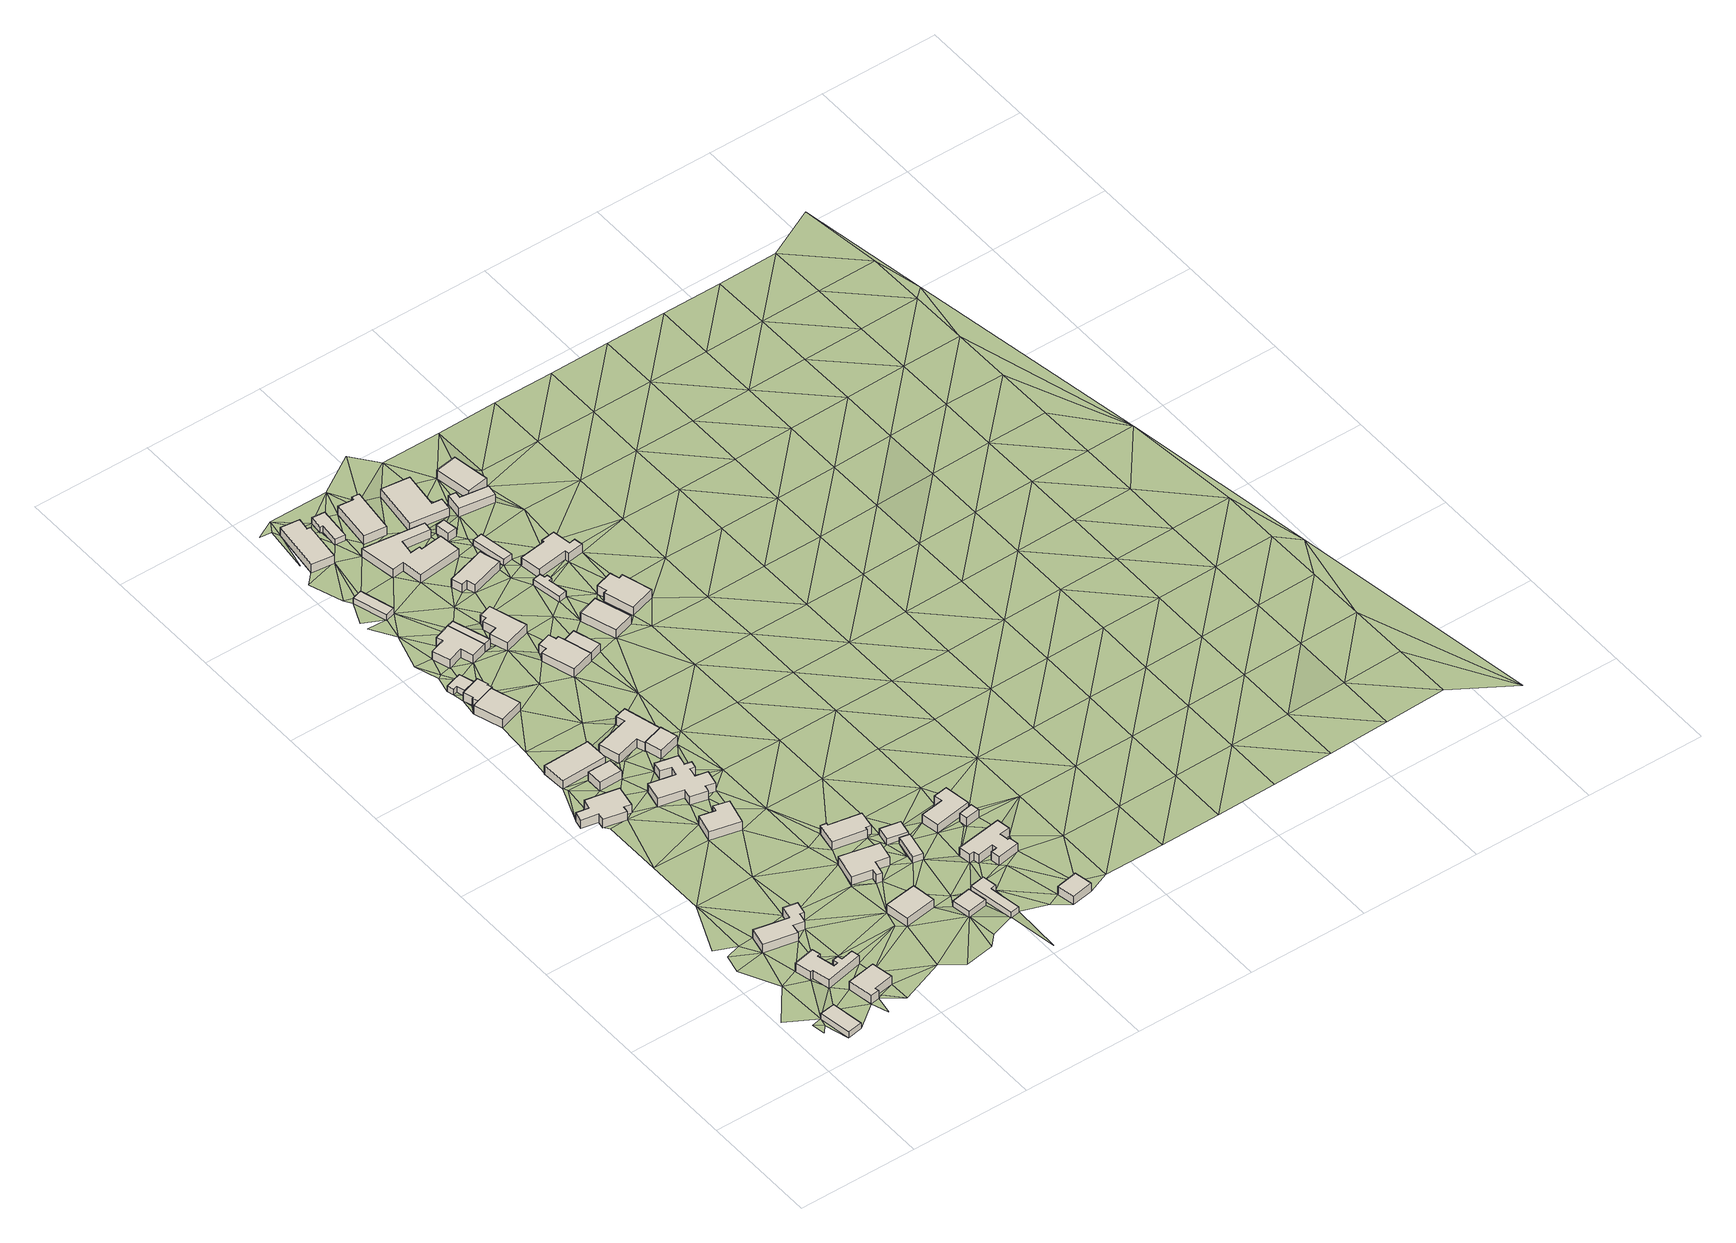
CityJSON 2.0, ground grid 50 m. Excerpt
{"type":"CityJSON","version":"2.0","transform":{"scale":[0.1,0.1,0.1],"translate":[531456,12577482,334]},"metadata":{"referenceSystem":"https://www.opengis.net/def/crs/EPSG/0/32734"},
"CityObjects":{
"building1":{"type":"Building","attributes":{"building":"cabin","building:levels":"1","building_height":2.8,"plus_code":"4FRWFFJM+R49","ground_height":198.63,"roof_height":201.43},"geometry":[{"type":"Solid","lod":"1","boundaries":[[[[0,1,2,3]],[[1,4,5,2]],[[4,6,7,5]],[[6,0,3,7]],[[3,2,5,7]],[[6,4,1,0]]]]}]},
"building2":{"type":"Building","attributes":{"address":"10 Gardenia Street Mamre 7347 Cape Town","building":"house","building:levels":"1","building_height":4.1,"plus_code":"4FRWFFJM+W58","ground_height":198.75,"roof_height":202.85},"geometry":[{"type":"Solid","lod":"1","boundaries":[[[[8,9,10,11]],[[9,12,13,10]],[[12,14,15,13]],[[14,16,17,15]],[[16,18,19,17]],[[18,20,21,19]],[[20,22,23,21]],[[22,24,25,23]],[[24,26,27,25]],[[26,28,29,27]],[[28,30,31,29]],[[30,32,33,31]],[[32,34,35,33]],[[34,8,11,35]],[[11,10,13,15,17,19,21,23,25,27,29,31,33,35]],[[34,32,30,28,26,24,22,20,18,16,14,12,9,8]]]]}]},
"building3":{"type":"Building","attributes":{"address":"12 Gardenia Street Mamre 7347 Cape Town","building":"house","building:levels":"1","building_height":4.1,"plus_code":"4FRWFFJM+R6W","ground_height":199.05,"roof_height":203.15},"geometry":[{"type":"Solid","lod":"1","boundaries":[[[[36,37,38,39]],[[37,40,41,38]],[[40,42,43,41]],[[42,44,45,43]],[[44,46,47,45]],[[46,36,39,47]],[[39,38,41,43,45,47]],[[46,44,42,40,37,36]]]]}]},
"building4":{"type":"Building","attributes":{"address":"8 Gardenia Street Mamre 7347 Cape Town","building":"house","building:levels":"1","building_height":4.1,"plus_code":"4FRWFFJM+X5X","ground_height":198.81,"roof_height":202.91},"geometry":[{"type":"Solid","lod":"1","boundaries":[[[[48,49,50,51]],[[49,52,53,50]],[[52,54,55,53]],[[54,56,57,55]],[[56,58,59,57]],[[58,60,61,59]],[[60,62,63,61]],[[62,64,65,63]],[[64,66,67,65]],[[66,48,51,67]],[[51,50,53,55,57,59,61,63,65,67]],[[66,64,62,60,58,56,54,52,49,48]]]]}]},
"building5":{"type":"Building","attributes":{"building":"house","building:levels":"1","building_height":4.1,"plus_code":"4FRWFFMM+849","ground_height":198.82,"roof_height":202.92},"geometry":[{"type":"Solid","lod":"1","boundaries":[[[[68,69,70,71]],[[69,72,73,70]],[[72,74,75,73]],[[74,76,77,75]],[[76,78,79,77]],[[78,80,81,79]],[[80,82,83,81]],[[82,84,85,83]],[[84,86,87,85]],[[86,68,71,87]],[[71,70,73,75,77,79,81,83,85,87]],[[86,84,82,80,78,76,74,72,69,68]]]]}]},
"building6":{"type":"Building","attributes":{"address":"17 Bauhinia Crescent Mamre 7347 Cape Town","building":"house","building:levels":"1","building_height":4.1,"plus_code":"4FRWFFMM+95W","ground_height":198.46,"roof_height":202.56},"geometry":[{"type":"Solid","lod":"1","boundaries":[[[[88,89,90,91]],[[89,92,93,90]],[[92,94,95,93]],[[94,88,91,95]],[[91,90,93,95]],[[94,92,89,88]]]]}]},
"building7":{"type":"Building","attributes":{"address":"17 Bauhinia Crescent Mamre 7347 Cape Town","building":"yes","building:levels":"1","building_height":4.1,"plus_code":"4FRWFFMM+955","ground_height":198.8,"roof_height":202.9},"geometry":[{"type":"Solid","lod":"1","boundaries":[[[[96,97,98,99]],[[97,100,101,98]],[[100,102,103,101]],[[102,96,99,103]],[[99,98,101,103]],[[102,100,97,96]]]]}]},
"building8":{"type":"Building","attributes":{"address":"6 Gardenia Street Mamre 7347 Cape Town","building":"yes","building:levels":"1","building_height":4.1,"plus_code":"4FRWFFMM+57V","ground_height":199.07,"roof_height":203.17},"geometry":[{"type":"Solid","lod":"1","boundaries":[[[[104,105,106,107]],[[105,108,109,106]],[[108,110,111,109]],[[110,112,113,111]],[[112,114,115,113]],[[114,104,107,115]],[[107,106,109,111,113,115]],[[114,112,110,108,105,104]]]]}]},
"building9":{"type":"Building","attributes":{"address":"26 Bauhinia Crescent Mamre 7347 Cape Town","building":"house","building:levels":"1","building_height":4.1,"plus_code":"4FRWFFMM+G5V","ground_height":198.3,"roof_height":202.4},"geometry":[{"type":"Solid","lod":"1","boundaries":[[[[116,117,118,119]],[[117,120,121,118]],[[120,122,123,121]],[[122,124,125,123]],[[124,116,119,125]],[[119,118,121,123,125]],[[124,122,120,117,116]]]]}]},
"building10":{"type":"Building","attributes":{"building":"garage","building:levels":"1","building_height":4.1,"plus_code":"4FRWFFMM+H5C","ground_height":198.3,"roof_height":202.4},"geometry":[{"type":"Solid","lod":"1","boundaries":[[[[116,124,125,119]],[[124,126,127,125]],[[126,128,129,127]],[[128,130,131,129]],[[130,132,133,131]],[[132,134,135,133]],[[134,136,137,135]],[[136,138,139,137]],[[138,116,119,139]],[[119,125,127,129,131,133,135,137,139]],[[138,136,134,132,130,128,126,124,116]]]]}]},
"building11":{"type":"Building","attributes":{"building":"cabin","building:levels":"1","building_height":2.8,"plus_code":"4FRWFFMM+J52","ground_height":198.03,"roof_height":200.83},"geometry":[{"type":"Solid","lod":"1","boundaries":[[[[140,141,142,143]],[[141,144,145,142]],[[144,146,147,145]],[[146,148,149,147]],[[148,150,151,149]],[[150,140,143,151]],[[143,142,145,147,149,151]],[[150,148,146,144,141,140]]]]}]},
"building12":{"type":"Building","attributes":{"address":"Gardenia Street Mamre 7347 Cape Town","building":"house","building:levels":"1","building_height":4.1,"plus_code":"4FRWFFJM+W9G","ground_height":199.37,"roof_height":203.47},"geometry":[{"type":"Solid","lod":"1","boundaries":[[[[152,153,154,155]],[[153,156,157,154]],[[156,158,159,157]],[[158,152,155,159]],[[155,154,157,159]],[[158,156,153,152]]]]}]},
"building13":{"type":"Building","attributes":{"address":"4 Gardenia Street Mamre 7347 Cape Town","building":"house","building:levels":"1","building_height":4.1,"plus_code":"4FRWFFMM+77M","ground_height":198.76,"roof_height":202.86},"geometry":[{"type":"Solid","lod":"1","boundaries":[[[[160,161,162,163]],[[161,164,165,162]],[[164,166,167,165]],[[166,168,169,167]],[[168,170,171,169]],[[170,172,173,171]],[[172,174,175,173]],[[174,176,177,175]],[[176,178,179,177]],[[178,180,181,179]],[[180,182,183,181]],[[182,184,185,183]],[[184,186,187,185]],[[186,188,189,187]],[[188,190,191,189]],[[190,192,193,191]],[[192,194,195,193]],[[194,160,163,195]],[[163,162,165,167,169,171,173,175,177,179,181,183,185,187,189,191,193,195]],[[194,192,190,188,186,184,182,180,178,176,174,172,170,168,166,164,161,160]]]]}]},
"building14":{"type":"Building","attributes":{"address":"1 Gardenia Street Mamre 7347 Cape Town","building":"house","building:levels":"1","building_height":4.1,"plus_code":"4FRWFFMM+29H","ground_height":199.3,"roof_height":203.4},"geometry":[{"type":"Solid","lod":"1","boundaries":[[[[196,197,198,199]],[[197,200,201,198]],[[200,202,203,201]],[[202,204,205,203]],[[204,206,207,205]],[[206,208,209,207]],[[208,210,211,209]],[[210,196,199,211]],[[199,198,201,203,205,207,209,211]],[[210,208,206,204,202,200,197,196]]]]}]},
"building15":{"type":"Building","attributes":{"address":"15 Bauhinia Crescent Mamre 7347 Cape Town","building":"house","building:levels":"1","building_height":4.1,"plus_code":"4FRWFFMM+97W","ground_height":198.27,"roof_height":202.37},"geometry":[{"type":"Solid","lod":"1","boundaries":[[[[212,213,214,215]],[[213,216,217,214]],[[216,218,219,217]],[[218,220,221,219]],[[220,222,223,221]],[[222,224,225,223]],[[224,226,227,225]],[[226,212,215,227]],[[215,214,217,219,221,223,225,227]],[[226,224,222,220,218,216,213,212]]]]}]},
"building16":{"type":"Building","attributes":{"address":"6 Cassia End Crescent Mamre 7347 Cape Town","building":"house","building:levels":"1","building_height":4.1,"plus_code":"4FRWFFMM+M59","ground_height":197.68,"roof_height":201.78},"geometry":[{"type":"Solid","lod":"1","boundaries":[[[[228,229,230,231]],[[229,232,233,230]],[[232,234,235,233]],[[234,236,237,235]],[[236,238,239,237]],[[238,240,241,239]],[[240,242,243,241]],[[242,228,231,243]],[[231,230,233,235,237,239,241,243]],[[242,240,238,236,234,232,229,228]]]]}]},
"building17":{"type":"Building","attributes":{"address":"2 Cassia End Crescent Mamre 7347 Cape Town","building":"cabin","building:levels":"1","building_height":2.8,"plus_code":"4FRWFFMM+Q5R","ground_height":197.49,"roof_height":200.29},"geometry":[{"type":"Solid","lod":"1","boundaries":[[[[244,245,246,247]],[[245,248,249,246]],[[248,250,251,249]],[[250,244,247,251]],[[247,246,249,251]],[[250,248,245,244]]]]}]},
"building18":{"type":"Building","attributes":{"address":"Gardenia Street Mamre 7347 Cape Town","building":"cabin","building:levels":"1","building_height":2.8,"plus_code":"4FRWFFJM+VFJ","ground_height":199.57,"roof_height":202.37},"geometry":[{"type":"Solid","lod":"1","boundaries":[[[[252,253,254,255]],[[253,256,257,254]],[[256,258,259,257]],[[258,252,255,259]],[[255,254,257,259]],[[258,256,253,252]]]]}]},
"building19":{"type":"Building","attributes":{"building":"garage","building:levels":"1","building_height":4.1,"plus_code":"4FRWFFMM+982","ground_height":198.76,"roof_height":202.86},"geometry":[{"type":"Solid","lod":"1","boundaries":[[[[260,261,262,263]],[[261,264,265,262]],[[264,266,267,265]],[[266,260,263,267]],[[263,262,265,267]],[[266,264,261,260]]]]}]},
"building20":{"type":"Building","attributes":{"address":"1 Hibiscus Crescent Mamre 7347 Cape Town","building":"house","building:levels":"1","building_height":4.1,"plus_code":"4FRWFFMM+3CJ","ground_height":199.33,"roof_height":203.43},"geometry":[{"type":"Solid","lod":"1","boundaries":[[[[268,269,270,271]],[[269,272,273,270]],[[272,274,275,273]],[[274,276,277,275]],[[276,278,279,277]],[[278,280,281,279]],[[280,282,283,281]],[[282,268,271,283]],[[271,270,273,275,277,279,281,283]],[[282,280,278,276,274,272,269,268]]]]}]},
"building21":{"type":"Building","attributes":{"building":"garage","building:levels":"1","building_height":4.1,"plus_code":"4FRWFFMM+M68","ground_height":197.69,"roof_height":201.79},"geometry":[{"type":"Solid","lod":"1","boundaries":[[[[228,242,243,231]],[[242,284,285,243]],[[284,286,287,285]],[[286,228,231,287]],[[231,243,285,287]],[[286,284,242,228]]]]}]},
"building22":{"type":"Building","attributes":{"address":"Hibiscus Crescent Mamre 7347 Cape Town","building":"cabin","building:levels":"1","building_height":2.8,"plus_code":"4FRWFFJM+VF5","ground_height":199.57,"roof_height":202.37},"geometry":[{"type":"Solid","lod":"1","boundaries":[[[[288,289,290,291]],[[289,292,293,290]],[[292,294,295,293]],[[294,296,297,295]],[[296,298,299,297]],[[298,288,291,299]],[[291,290,293,295,297,299]],[[298,296,294,292,289,288]]]]}]},
"building23":{"type":"Building","attributes":{"building":"cabin","building:levels":"1","building_height":2.8,"plus_code":"4FRWFFMM+2F3","ground_height":199.5,"roof_height":202.3},"geometry":[{"type":"Solid","lod":"1","boundaries":[[[[300,301,302,303]],[[301,304,305,302]],[[304,306,307,305]],[[306,300,303,307]],[[303,302,305,307]],[[306,304,301,300]]]]}]},
"building24":{"type":"Building","attributes":{"address":"6 Bauhinia Crescent Mamre 7347 Cape Town","building":"house","building:levels":"1","building_height":4.1,"plus_code":"4FRWFFMM+W5F","ground_height":196.61,"roof_height":200.71},"geometry":[{"type":"Solid","lod":"1","boundaries":[[[[308,309,310,311]],[[309,312,313,310]],[[312,314,315,313]],[[314,316,317,315]],[[316,318,319,317]],[[318,308,311,319]],[[311,310,313,315,317,319]],[[318,316,314,312,309,308]]]]}]},
"building25":{"type":"Building","attributes":{"building":"cabin","building:levels":"1","building_height":2.8,"plus_code":"4FRWFFMM+2FV","ground_height":199.42,"roof_height":202.22},"geometry":[{"type":"Solid","lod":"1","boundaries":[[[[320,321,322,323]],[[321,324,325,322]],[[324,326,327,325]],[[326,320,323,327]],[[323,322,325,327]],[[326,324,321,320]]]]}]},
"building26":{"type":"Building","attributes":{"address":"5 Cassia End Crescent Mamre 7347 Cape Town","building":"house","building:levels":"1","building_height":4.1,"plus_code":"4FRWFFMM+M78","ground_height":197.69,"roof_height":201.79},"geometry":[{"type":"Solid","lod":"1","boundaries":[[[[328,329,330,331]],[[329,332,333,330]],[[332,334,335,333]],[[334,336,337,335]],[[336,338,339,337]],[[338,340,341,339]],[[340,342,343,341]],[[342,328,331,343]],[[331,330,333,335,337,339,341,343]],[[342,340,338,336,334,332,329,328]]]]}]},
"building27":{"type":"Building","attributes":{"address":"22 Bauhinia Crescent Mamre 7347 Cape Town","building":"house","building:levels":"1","building_height":4.1,"plus_code":"4FRWFFMM+H87","ground_height":197.95,"roof_height":202.05},"geometry":[{"type":"Solid","lod":"1","boundaries":[[[[344,345,346,347]],[[345,348,349,346]],[[348,350,351,349]],[[350,352,353,351]],[[352,354,355,353]],[[354,356,357,355]],[[356,358,359,357]],[[358,360,361,359]],[[360,344,347,361]],[[347,346,349,351,353,355,357,359,361]],[[360,358,356,354,352,350,348,345,344]]]]}]},
"building28":{"type":"Building","attributes":{"building":"cabin","building:levels":"1","building_height":2.8,"plus_code":"4FRWFFMM+W6M","ground_height":196.61,"roof_height":199.41},"geometry":[{"type":"Solid","lod":"1","boundaries":[[[[362,363,364,365]],[[363,366,367,364]],[[366,368,369,367]],[[368,370,371,369]],[[370,372,373,371]],[[372,362,365,373]],[[365,364,367,369,371,373]],[[372,370,368,366,363,362]]]]}]},
"building29":{"type":"Building","attributes":{"building":"garage","building:levels":"1","building_height":4.1,"plus_code":"4FRWFFMM+H96","ground_height":198.07,"roof_height":202.17},"geometry":[{"type":"Solid","lod":"1","boundaries":[[[[374,375,376,377]],[[375,378,379,376]],[[378,380,381,379]],[[380,374,377,381]],[[377,376,379,381]],[[380,378,375,374]]]]}]},
"building30":{"type":"Building","attributes":{"address":"3 Hibiscus Crescent Mamre 7347 Cape Town","building":"house","building:levels":"1","building_height":4.1,"plus_code":"4FRWFFJM+WGX","ground_height":199.76,"roof_height":203.86},"geometry":[{"type":"Solid","lod":"1","boundaries":[[[[382,383,384,385]],[[383,386,387,384]],[[386,388,389,387]],[[388,390,391,389]],[[390,392,393,391]],[[392,394,395,393]],[[394,396,397,395]],[[396,398,399,397]],[[398,400,401,399]],[[400,402,403,401]],[[402,404,405,403]],[[404,406,407,405]],[[406,408,409,407]],[[408,382,385,409]],[[385,384,387,389,391,393,395,397,399,401,403,405,407,409]],[[408,406,404,402,400,398,396,394,392,390,388,386,383,382]]]]}]},
"building31":{"type":"Building","attributes":{"address":"Hibiscus Crescent Mamre 7347 Cape Town","building":"house","building:levels":"1","building_height":4.1,"plus_code":"4FRWFFJM+RH9","ground_height":200.15,"roof_height":204.25},"geometry":[{"type":"Solid","lod":"1","boundaries":[[[[410,411,412,413]],[[411,414,415,412]],[[414,416,417,415]],[[416,410,413,417]],[[413,412,415,417]],[[416,414,411,410]]]]}]},
"building32":{"type":"Building","attributes":{"address":"3 Cassia End Crescent Mamre 7347 Cape Town","building":"house","building:levels":"1","building_height":4.1,"plus_code":"4FRWFFMM+R6X","ground_height":197.19,"roof_height":201.29},"geometry":[{"type":"Solid","lod":"1","boundaries":[[[[418,419,420,421]],[[419,422,423,420]],[[422,424,425,423]],[[424,426,427,425]],[[426,428,429,427]],[[428,430,431,429]],[[430,432,433,431]],[[432,434,435,433]],[[434,436,437,435]],[[436,438,439,437]],[[438,440,441,439]],[[440,418,421,441]],[[421,420,423,425,427,429,431,433,435,437,439,441]],[[440,438,436,434,432,430,428,426,424,422,419,418]]]]}]},
"building33":{"type":"Building","attributes":{"address":"2 Hibiscus Crescent Mamre 7347 Cape Town","building":"house","building:levels":"1","building_height":4.1,"plus_code":"4FRWFFMM+2HJ","ground_height":199.61,"roof_height":203.71},"geometry":[{"type":"Solid","lod":"1","boundaries":[[[[442,443,444,445]],[[443,446,447,444]],[[446,448,449,447]],[[448,450,451,449]],[[450,452,453,451]],[[452,442,445,453]],[[445,444,447,449,451,453]],[[452,450,448,446,443,442]]]]}]},
"building34":{"type":"Building","attributes":{"address":"8 Bauhinia Crescent Mamre 7347 Cape Town","building":"house","building:levels":"1","building_height":4.1,"plus_code":"4FRWFFMM+W7F","ground_height":196.68,"roof_height":200.78},"geometry":[{"type":"Solid","lod":"1","boundaries":[[[[454,455,456,457]],[[455,458,459,456]],[[458,460,461,459]],[[460,462,463,461]],[[462,464,465,463]],[[464,454,457,465]],[[457,456,459,461,463,465]],[[464,462,460,458,455,454]]]]}]},
"building35":{"type":"Building","attributes":{"address":"4 Cassia End Crescent Mamre 7347 Cape Town","building":"house","building:levels":"1","building_height":4.1,"plus_code":"4FRWFFMM+Q83","ground_height":197.69,"roof_height":201.79},"geometry":[{"type":"Solid","lod":"1","boundaries":[[[[466,467,468,469]],[[467,470,471,468]],[[470,472,473,471]],[[472,474,475,473]],[[474,476,477,475]],[[476,466,469,477]],[[469,468,471,473,475,477]],[[476,474,472,470,467,466]]]]}]},
"building36":{"type":"Building","attributes":{"address":"Hibiscus Crescent Mamre 7347 Cape Town","building":"garage","building:levels":"1","building_height":4.1,"plus_code":"4FRWFFMM+2H4","ground_height":199.76,"roof_height":203.86},"geometry":[{"type":"Solid","lod":"1","boundaries":[[[[478,479,480,481]],[[479,482,483,480]],[[482,484,485,483]],[[484,478,481,485]],[[481,480,483,485]],[[484,482,479,478]]]]}]},
"building37":{"type":"Building","attributes":{"address":"20 Bauhinia Crescent Mamre 7347 Cape Town","building":"house","building:levels":"1","building_height":4.1,"plus_code":"4FRWFFMM+HCM","ground_height":197.73,"roof_height":201.83},"geometry":[{"type":"Solid","lod":"1","boundaries":[[[[486,487,488,489]],[[487,490,491,488]],[[490,492,493,491]],[[492,486,489,493]],[[489,488,491,493]],[[492,490,487,486]]]]}]},
"building38":{"type":"Building","attributes":{"address":"Mamre 7347 Cape Town","building":"cabin","building:levels":"1","building_height":2.8,"plus_code":"4FRWFFMM+M99","ground_height":197.72,"roof_height":200.52},"geometry":[{"type":"Solid","lod":"1","boundaries":[[[[494,495,496,497]],[[495,498,499,496]],[[498,500,501,499]],[[500,502,503,501]],[[502,504,505,503]],[[504,506,507,505]],[[506,508,509,507]],[[508,494,497,509]],[[497,496,499,501,503,505,507,509]],[[508,506,504,502,500,498,495,494]]]]}]},
"building39":{"type":"Building","attributes":{"address":"Mamre 7347 Cape Town","building":"yes","building:levels":"1","building_height":4.1,"plus_code":"4FRWFFMM+R8Q","ground_height":197.69,"roof_height":201.79},"geometry":[{"type":"Solid","lod":"1","boundaries":[[[[510,511,512,513]],[[511,514,515,512]],[[514,516,517,515]],[[516,510,513,517]],[[513,512,515,517]],[[516,514,511,510]]]]}]},
"building40":{"type":"Building","attributes":{"address":"Mamre 7347 Cape Town","building":"cabin","building:levels":"1","building_height":2.8,"plus_code":"4FRWFFMM+Q9G","ground_height":197.69,"roof_height":200.49},"geometry":[{"type":"Solid","lod":"1","boundaries":[[[[518,519,520,521]],[[519,522,523,520]],[[522,524,525,523]],[[524,518,521,525]],[[521,520,523,525]],[[524,522,519,518]]]]}]},
"building41":{"type":"Building","attributes":{"address":"10 Bauhinia Crescent Mamre 7347 Cape Town","building":"house","building:levels":"1","building_height":4.1,"plus_code":"4FRWFFMM+W89","ground_height":197.19,"roof_height":201.29},"geometry":[{"type":"Solid","lod":"1","boundaries":[[[[526,527,528,529]],[[527,530,531,528]],[[530,532,533,531]],[[532,534,535,533]],[[534,536,537,535]],[[536,526,529,537]],[[529,528,531,533,535,537]],[[536,534,532,530,527,526]]]]}]},
"building42":{"type":"Building","attributes":{"address":"18 Bauhinia Crescent Mamre 7347 Cape Town","building":"house","building:levels":"1","building_height":4.1,"plus_code":"4FRWFFMM+JF4","ground_height":197.73,"roof_height":201.83},"geometry":[{"type":"Solid","lod":"1","boundaries":[[[[538,539,540,541]],[[539,542,543,540]],[[542,544,545,543]],[[544,546,547,545]],[[546,548,549,547]],[[548,550,551,549]],[[550,552,553,551]],[[552,538,541,553]],[[541,540,543,545,547,549,551,553]],[[552,550,548,546,544,542,539,538]]]]}]},
"building43":{"type":"Building","attributes":{"address":"16 Bauhinia Crescent Mamre 7347 Cape Town","building":"house","building:levels":"1","building_height":4.1,"plus_code":"4FRWFFMM+PCG","ground_height":197.61,"roof_height":201.71},"geometry":[{"type":"Solid","lod":"1","boundaries":[[[[554,555,556,557]],[[555,558,559,556]],[[558,560,561,559]],[[560,562,563,561]],[[562,564,565,563]],[[564,566,567,565]],[[566,568,569,567]],[[568,570,571,569]],[[570,572,573,571]],[[572,554,557,573]],[[557,556,559,561,563,565,567,569,571,573]],[[572,570,568,566,564,562,560,558,555,554]]]]}]},
"building44":{"type":"Building","attributes":{"building":"garage","building:levels":"1","building_height":4.1,"plus_code":"4FRWFFMM+VC7","ground_height":197.28,"roof_height":201.38},"geometry":[{"type":"Solid","lod":"1","boundaries":[[[[574,575,576,577]],[[575,578,579,576]],[[578,580,581,579]],[[580,582,583,581]],[[582,584,585,583]],[[584,574,577,585]],[[577,576,579,581,583,585]],[[584,582,580,578,575,574]]]]}]},
"building45":{"type":"Building","attributes":{"address":"12 Bauhinia Crescent Mamre 7347 Cape Town","building":"house","building:levels":"1","building_height":4.1,"plus_code":"4FRWFFMM+WC5","ground_height":197.28,"roof_height":201.38},"geometry":[{"type":"Solid","lod":"1","boundaries":[[[[586,587,588,589]],[[587,590,591,588]],[[590,592,593,591]],[[592,586,589,593]],[[589,588,591,593]],[[592,590,587,586]]]]}]},
"terrain1":{"type":"TINRelief","geometry":[{"type":"CompositeSurface","lod":"1","boundaries":[[[594,595,596]],[[596,595,0]],[[0,597,598]],[[0,595,1]],[[30,597,0]],[[0,6,599]],[[600,597,54]],[[54,601,600]],[[4,40,6]],[[0,599,30]],[[30,28,597]],[[601,54,602]],[[597,28,54]],[[603,604,602]],[[37,599,6]],[[40,37,6]],[[30,599,32]],[[602,54,52]],[[603,602,52]],[[40,605,42]],[[606,54,28]],[[42,607,44]],[[599,37,608]],[[28,609,606]],[[610,611,612]],[[613,610,612]],[[614,611,610]],[[615,607,42]],[[44,607,46]],[[610,616,614]],[[603,52,617]],[[614,618,609]],[[615,46,607]],[[36,608,37]],[[616,618,614]],[[619,620,616]],[[621,606,609]],[[622,617,52]],[[618,621,609]],[[616,620,618]],[[606,621,623]],[[624,603,112]],[[625,603,617]],[[46,615,626]],[[627,69,628]],[[629,630,624]],[[36,46,626]],[[631,621,632]],[[629,633,630]],[[69,634,628]],[[634,635,628]],[[620,636,618]],[[625,112,603]],[[608,36,636]],[[636,620,608]],[[617,637,625]],[[153,621,618]],[[110,629,624]],[[634,69,100]],[[153,632,621]],[[629,638,639]],[[626,156,36]],[[112,110,624]],[[635,634,97]],[[640,100,69]],[[632,641,637]],[[36,156,636]],[[100,97,634]],[[618,636,153]],[[629,642,638]],[[110,642,629]],[[637,197,625]],[[643,635,97]],[[638,644,640]],[[153,641,632]],[[645,646,88]],[[100,640,102]],[[114,112,625]],[[642,644,638]],[[640,644,102]],[[153,636,156]],[[117,116,138]],[[134,117,138]],[[637,641,197]],[[120,645,122]],[[647,642,110]],[[96,643,97]],[[134,138,136]],[[626,648,649]],[[114,625,650]],[[134,651,141]],[[156,626,649]],[[144,141,651]],[[108,105,110]],[[642,647,652]],[[110,105,647]],[[650,625,197]],[[653,96,102]],[[132,651,134]],[[644,654,102]],[[643,96,653]],[[140,150,655]],[[645,88,656]],[[204,641,153]],[[655,657,658]],[[656,122,645]],[[88,643,659]],[[660,653,102]],[[659,643,653]],[[197,641,200]],[[641,204,200]],[[150,657,655]],[[661,649,648]],[[647,105,662]],[[132,148,651]],[[644,663,664]],[[660,102,654]],[[654,644,664]],[[657,665,658]],[[153,206,204]],[[122,126,124]],[[150,148,132]],[[657,150,666]],[[662,105,667]],[[126,130,128]],[[200,204,202]],[[153,668,206]],[[649,669,156]],[[665,657,666]],[[670,658,665]],[[671,664,663]],[[653,660,672]],[[673,667,114]],[[673,114,650]],[[659,674,88]],[[675,150,132]],[[276,650,197]],[[132,130,675]],[[676,662,667]],[[654,677,660]],[[661,678,649]],[[679,662,676]],[[675,666,150]],[[126,122,680]],[[130,126,680]],[[681,670,682]],[[670,665,229]],[[672,660,677]],[[667,673,676]],[[88,674,656]],[[252,669,649]],[[274,650,276]],[[654,683,677]],[[668,669,684]],[[229,665,685]],[[160,683,654]],[[656,680,122]],[[686,687,688]],[[689,682,244]],[[690,666,675]],[[673,650,274]],[[691,208,206]],[[669,252,684]],[[686,692,687]],[[693,674,659]],[[276,197,694]],[[206,668,301]],[[678,695,649]],[[696,682,670]],[[697,160,698]],[[244,699,700]],[[670,229,228]],[[675,130,701]],[[274,272,673]],[[673,702,676]],[[702,692,676]],[[206,301,691]],[[670,228,696]],[[244,250,699]],[[702,687,692]],[[197,703,694]],[[684,252,258]],[[697,687,702]],[[130,680,701]],[[160,266,683]],[[256,649,695]],[[668,684,304]],[[266,160,697]],[[700,704,705]],[[216,656,674]],[[699,704,700]],[[304,301,668]],[[705,704,706]],[[702,266,697]],[[298,684,258]],[[707,680,656]],[[703,691,708]],[[709,695,710]],[[675,701,711]],[[704,699,250]],[[695,298,256]],[[301,708,691]],[[269,712,272]],[[696,228,286]],[[256,298,258]],[[656,216,707]],[[694,703,713]],[[708,713,703]],[[272,714,673]],[[696,715,250]],[[716,717,711]],[[694,718,719]],[[266,702,720]],[[684,298,721]],[[722,308,723]],[[301,300,708]],[[701,716,711]],[[260,266,720]],[[321,694,713]],[[724,286,717]],[[725,701,680]],[[696,286,726]],[[708,300,713]],[[321,718,694]],[[684,721,304]],[[717,716,724]],[[727,272,712]],[[728,292,709]],[[707,725,680]],[[724,716,701]],[[286,724,729]],[[723,730,731]],[[419,704,250]],[[702,673,732]],[[733,216,260]],[[713,300,734]],[[727,718,321]],[[709,735,728]],[[721,298,736]],[[730,723,308]],[[712,718,727]],[[286,729,334]],[[727,714,272]],[[729,724,737]],[[419,250,715]],[[720,733,260]],[[738,701,725]],[[715,696,739]],[[739,696,726]],[[707,216,733]],[[286,334,726]],[[300,306,734]],[[727,321,320]],[[730,308,318]],[[725,740,738]],[[334,729,741]],[[383,304,721]],[[720,702,732]],[[704,742,743]],[[701,738,744]],[[306,304,745]],[[728,746,736]],[[419,742,704]],[[673,714,732]],[[721,736,747]],[[728,735,414]],[[383,745,304]],[[748,743,318]],[[334,332,726]],[[747,736,749]],[[734,306,750]],[[375,707,733]],[[366,730,318]],[[747,751,721]],[[743,742,752]],[[320,734,750]],[[728,414,746]],[[743,366,318]],[[350,744,738]],[[753,715,739]],[[746,749,736]],[[742,419,754]],[[752,742,755]],[[743,752,366]],[[416,414,735]],[[726,472,739]],[[745,750,306]],[[749,756,747]],[[726,332,466]],[[754,419,757]],[[474,472,726]],[[758,759,350]],[[756,760,747]],[[474,726,466]],[[733,378,375]],[[761,727,320]],[[383,762,745]],[[759,380,350]],[[759,374,380]],[[714,727,761]],[[763,733,720]],[[764,760,756]],[[765,730,366]],[[766,332,744]],[[443,320,750]],[[744,350,766]],[[732,767,720]],[[768,757,419]],[[746,414,769]],[[749,746,770]],[[466,476,474]],[[462,754,757]],[[762,383,482]],[[771,754,462]],[[350,380,766]],[[772,739,472]],[[733,773,378]],[[479,745,762]],[[769,770,746]],[[382,482,383]],[[765,366,771]],[[774,775,776]],[[466,332,777]],[[320,443,761]],[[720,767,763]],[[419,527,768]],[[750,778,443]],[[779,745,479]],[[378,773,380]],[[479,762,482]],[[780,781,782]],[[506,332,766]],[[771,462,765]],[[380,783,766]],[[773,733,763]],[[419,784,527]],[[782,770,785]],[[785,780,782]],[[775,774,786]],[[769,787,788]],[[789,790,774]],[[714,791,732]],[[380,773,783]],[[506,777,332]],[[472,470,772]],[[792,714,761]],[[484,482,382]],[[458,462,460]],[[765,462,458]],[[478,779,479]],[[466,777,467]],[[770,769,793]],[[783,794,766]],[[790,786,774]],[[761,443,442]],[[770,793,785]],[[794,506,766]],[[732,791,767]],[[455,765,458]],[[714,792,791]],[[793,769,788]],[[527,795,768]],[[790,772,510]],[[768,795,455]],[[794,783,796]],[[790,516,786]],[[510,516,790]],[[470,522,772]],[[467,777,524]],[[784,786,516]],[[510,772,522]],[[524,470,467]],[[783,487,796]],[[382,785,797]],[[506,798,777]],[[382,797,484]],[[773,763,799]],[[484,797,478]],[[779,478,797]],[[524,522,470]],[[800,524,777]],[[516,514,784]],[[799,486,773]],[[506,504,798]],[[784,801,527]],[[777,798,800]],[[498,495,796]],[[802,510,522]],[[455,803,765]],[[511,510,802]],[[767,804,763]],[[504,502,500]],[[785,793,797]],[[798,504,500]],[[442,805,761]],[[779,805,442]],[[518,524,800]],[[546,796,487]],[[498,796,546]],[[801,784,514]],[[552,487,486]],[[519,802,522]],[[792,761,805]],[[799,552,486]],[[550,487,552]],[[767,791,804]],[[514,511,806]],[[546,487,550]],[[511,802,806]],[[807,455,795]],[[802,519,806]],[[566,500,498]],[[564,798,500]],[[546,550,548]],[[805,779,797]],[[800,555,518]],[[514,806,801]],[[519,518,555]],[[498,546,566]],[[788,808,793]],[[809,799,763]],[[803,455,807]],[[538,552,799]],[[810,811,812]],[[813,810,812]],[[564,500,566]],[[800,558,555]],[[792,814,791]],[[801,806,582]],[[813,807,795]],[[582,811,801]],[[812,811,582]],[[763,804,809]],[[566,546,544]],[[815,806,519]],[[788,816,808]],[[805,814,792]],[[813,812,587]],[[812,582,587]],[[555,817,519]],[[793,818,797]],[[539,544,542]],[[568,566,544]],[[590,580,578]],[[799,819,538]],[[587,582,580]],[[587,807,813]],[[568,544,539]],[[791,820,804]],[[817,815,519]],[[799,809,819]],[[580,590,587]],[[821,554,572]],[[821,572,570]],[[575,590,578]],[[818,805,797]],[[555,554,817]],[[554,821,570]],[[818,793,808]],[[791,814,820]],[[539,538,822]],[[592,590,575]],[[822,568,539]],[[804,823,809]],[[817,575,815]],[[587,824,807]],[[817,592,575]],[[822,538,819]],[[804,820,823]],[[554,570,825]],[[568,825,570]],[[814,805,826]],[[827,805,818]],[[828,586,592]],[[586,824,587]],[[808,816,829]],[[819,809,830]],[[554,831,817]],[[822,825,568]],[[814,826,820]],[[828,824,586]],[[817,831,592]],[[805,827,826]],[[830,809,823]],[[816,832,829]],[[554,825,831]],[[818,808,833]],[[834,828,592]],[[835,823,820]],[[822,819,836]],[[819,830,837]],[[833,808,829]],[[835,820,826]],[[831,834,592]],[[838,827,818]],[[828,839,824]],[[819,837,836]],[[822,840,825]],[[830,823,841]],[[818,833,838]],[[823,835,842]],[[828,834,839]],[[827,843,826]],[[822,836,840]],[[832,844,829]],[[845,831,825]],[[823,842,841]],[[837,830,846]],[[827,838,843]],[[835,826,847]],[[832,848,844]],[[825,840,845]],[[829,849,833]],[[834,831,850]],[[830,841,846]],[[842,835,847]],[[836,837,851]],[[847,826,843]],[[844,849,829]],[[831,845,850]],[[838,833,852]],[[836,851,840]],[[839,834,853]],[[837,846,851]],[[841,842,854]],[[833,849,852]],[[847,855,842]],[[834,850,853]],[[848,856,844]],[[843,838,857]],[[858,845,840]],[[842,855,854]],[[858,840,851]],[[859,846,841]],[[838,852,857]],[[860,847,843]],[[849,844,861]],[[845,862,850]],[[856,863,844]],[[841,854,859]],[[845,858,864]],[[846,865,851]],[[860,843,857]],[[866,855,847]],[[861,844,863]],[[845,864,862]],[[867,852,849]],[[853,850,868]],[[846,859,865]],[[858,851,869]],[[847,860,866]],[[870,854,855]],[[849,861,867]],[[850,862,868]],[[871,863,856]],[[857,852,872]],[[864,858,869]],[[865,869,851]],[[855,866,870]],[[860,857,872]],[[854,873,859]],[[852,867,872]],[[864,874,862]],[[861,863,875]],[[863,871,876]],[[854,870,873]],[[869,874,864]],[[866,860,877]],[[878,865,859]],[[875,863,876]],[[860,872,877]],[[867,861,879]],[[862,880,868]],[[859,873,878]],[[874,881,862]],[[882,869,865]],[[866,883,870]],[[861,875,879]],[[877,884,866]],[[862,881,880]],[[876,871,885]],[[886,872,867]],[[869,882,874]],[[882,865,878]],[[866,884,883]],[[886,877,872]],[[873,870,887]],[[867,879,886]],[[888,875,876]],[[874,889,881]],[[885,890,876]],[[870,883,887]],[[874,882,891]],[[877,892,884]],[[893,878,873]],[[888,876,890]],[[892,877,886]],[[874,891,889]],[[894,879,875]],[[881,895,880]],[[873,887,893]],[[884,896,883]],[[882,878,897]],[[898,890,885]],[[875,888,894]],[[896,884,892]],[[881,889,895]],[[879,899,886]],[[897,891,882]],[[897,878,893]],[[900,887,883]],[[888,890,898]],[[879,894,899]],[[883,896,900]],[[892,886,901]],[[889,891,902]],[[902,891,897]],[[892,901,896]],[[893,887,903]],[[888,898,904]],[[886,899,901]],[[900,905,887]],[[904,894,888]],[[895,889,906]],[[887,905,903]],[[889,902,907]],[[904,899,894]],[[908,897,893]],[[896,909,900]],[[889,907,906]],[[901,899,904]],[[909,896,901]],[[908,893,903]],[[905,900,909]],[[902,897,910]],[[909,901,904]],[[909,903,905]],[[910,907,902]],[[910,897,908]],[[909,908,903]],[[911,906,907]],[[912,908,909]],[[911,907,910]],[[910,908,912]],[[913,906,911]],[[910,912,911]],[[911,912,913]]]}]}
},
"vertices":[
[127,214,29],[148,79,29],[148,79,57],[127,214,57],[212,89,29],[212,89,57],[191,224,29],[191,224,57],
[406,356,30],[399,391,30],[399,391,71],[406,356,71],[347,380,30],[347,380,71],[343,399,30],[343,399,71],[317,394,30],[317,394,71],[322,373,30],[322,373,71],[303,369,30],[303,369,71],[287,442,30],[287,442,71],[300,446,30],[300,446,71],[292,481,30],[292,481,71],[202,462,30],[202,462,71],[218,393,30],[218,393,71],[229,395,30],[229,395,71],[246,321,30],[246,321,71],
[416,291,33],[296,270,33],[296,270,74],[416,291,74],[315,165,33],[315,165,74],[351,171,33],[351,171,74],[348,186,33],[348,186,74],[432,201,33],[432,201,74],
[337,714,31],[327,660,31],[327,660,72],[337,714,72],[184,689,31],[184,689,72],[167,607,31],[167,607,72],[303,580,31],[303,580,72],[311,621,31],[311,621,72],[357,612,31],[357,612,72],[366,653,31],[366,653,72],[383,649,31],[383,649,72],[394,703,31],[394,703,72],
[246,1551,31],[108,1578,31],[108,1578,72],[246,1551,72],[99,1535,31],[99,1535,72],[45,1545,31],[45,1545,72],[36,1503,31],[36,1503,72],[106,1489,31],[106,1489,72],[100,1458,31],[100,1458,72],[194,1439,31],[194,1439,72],[198,1464,31],[198,1464,72],[228,1458,31],[228,1458,72],
[301,1813,27],[105,1807,27],[105,1807,68],[301,1813,68],[109,1706,27],[109,1706,68],[304,1712,27],[304,1712,68],
[304,1685,31],[206,1684,31],[206,1684,72],[304,1685,72],[206,1617,31],[206,1617,72],[305,1618,31],[305,1618,72],
[515,1262,33],[452,1278,33],[452,1278,74],[515,1262,74],[445,1252,33],[445,1252,74],[381,1267,33],[381,1267,74],[360,1180,33],[360,1180,74],[487,1150,33],[487,1150,74],
[118,2214,26],[91,2204,26],[91,2204,67],[118,2214,67],[130,2084,26],[130,2084,67],[233,2117,26],[233,2117,67],[194,2238,26],[194,2238,67],
[200,2240,26],[200,2240,67],[194,2259,26],[194,2259,67],[200,2261,26],[200,2261,67],[185,2306,26],[185,2306,67],[102,2279,26],[102,2279,67],[115,2238,26],[115,2238,67],[110,2236,26],[110,2236,67],
[87,2354,23],[95,2326,23],[95,2326,51],[87,2354,51],[112,2331,23],[112,2331,51],[122,2297,23],[122,2297,51],[176,2313,23],[176,2313,51],[157,2375,23],[157,2375,51],
[771,520,36],[637,501,36],[637,501,77],[771,520,77],[652,401,36],[652,401,77],[786,421,36],[786,421,77],
[513,1559,30],[421,1579,30],[421,1579,71],[513,1559,71],[412,1535,30],[412,1535,71],[457,1525,30],[457,1525,71],[448,1487,30],[448,1487,71],[340,1510,30],[340,1510,71],[321,1427,30],[321,1427,71],[425,1405,30],[425,1405,71],[417,1366,30],[417,1366,71],[488,1350,30],[488,1350,71],[494,1376,30],[494,1376,71],[533,1367,30],[533,1367,71],[547,1430,30],[547,1430,71],[496,1441,30],[496,1441,71],[504,1480,30],[504,1480,71],[524,1475,30],[524,1475,71],[531,1505,30],[531,1505,71],[503,1511,30],[503,1511,71],
[810,766,36],[649,801,36],[649,801,77],[810,766,77],[624,688,36],[624,688,77],[704,670,36],[704,670,77],[698,643,36],[698,643,77],[722,638,36],[722,638,77],[736,700,36],[736,700,77],[793,688,36],[793,688,77],
[460,1685,25],[550,1712,25],[550,1712,66],[460,1685,66],[508,1869,25],[508,1869,66],[460,1856,25],[460,1856,66],[471,1819,25],[471,1819,66],[325,1778,25],[325,1778,66],[349,1691,25],[349,1691,66],[449,1719,25],[449,1719,66],
[269,2590,20],[199,2566,20],[199,2566,61],[269,2590,61],[208,2539,20],[208,2539,61],[145,2519,20],[145,2519,61],[169,2445,20],[169,2445,61],[233,2466,20],[233,2466,61],[249,2414,20],[249,2414,61],[316,2435,20],[316,2435,61],
[97,2918,18],[138,2777,18],[138,2777,46],[97,2918,46],[179,2789,18],[179,2789,46],[138,2930,18],[138,2930,46],
[842,383,38],[855,304,38],[855,304,66],[842,383,66],[938,318,38],[938,318,66],[924,397,38],[924,397,66],
[550,1712,30],[460,1685,30],[460,1685,71],[550,1712,71],[479,1616,30],[479,1616,71],[570,1641,30],[570,1641,71],
[850,927,36],[716,952,36],[716,952,77],[850,927,77],[718,961,36],[718,961,77],[694,965,36],[694,965,77],[677,873,36],[677,873,77],[813,848,36],[813,848,77],[815,859,36],[815,859,77],[837,855,36],[837,855,77],
[346,2444,20],[346,2444,61],[296,2598,20],[296,2598,61],
[971,212,38],[1010,218,38],[1010,218,66],[971,212,66],[988,351,38],[988,351,66],[1012,355,38],[1012,355,66],[1002,416,38],[1002,416,66],[938,405,38],[938,405,66],
[886,756,38],[864,647,38],[864,647,66],[886,756,66],[905,639,38],[905,639,66],[927,747,38],[927,747,66],
[106,3358,9],[78,3140,9],[78,3140,50],[106,3358,50],[171,3129,9],[171,3129,50],[191,3294,9],[191,3294,50],[177,3296,9],[177,3296,50],[184,3349,9],[184,3349,50],
[941,820,37],[857,836,37],[857,836,65],[941,820,65],[846,777,37],[846,777,65],[929,761,37],[929,761,65],
[384,2392,20],[494,2426,20],[494,2426,61],[384,2392,61],[446,2579,20],[446,2579,61],[393,2563,20],[393,2563,61],[401,2540,20],[401,2540,61],[380,2533,20],[380,2533,61],[397,2477,20],[397,2477,61],[361,2466,20],[361,2466,61],
[555,2281,22],[546,2307,22],[546,2307,63],[555,2281,63],[534,2303,22],[534,2303,63],[524,2335,22],[524,2335,63],[465,2317,22],[465,2317,63],[475,2285,22],[475,2285,63],[448,2277,22],[448,2277,63],[490,2140,22],[490,2140,63],[587,2170,22],[587,2170,63],
[274,3200,9],[286,3336,9],[286,3336,37],[274,3200,37],[232,3341,9],[232,3341,37],[227,3283,9],[227,3283,37],[237,3283,9],[237,3283,37],[230,3204,9],[230,3204,37],
[555,2281,23],[587,2170,23],[587,2170,64],[555,2281,64],[641,2187,23],[641,2187,64],[606,2298,23],[606,2298,64],
[1208,604,40],[1016,574,40],[1016,574,81],[1208,604,81],[1024,523,40],[1024,523,81],[1043,526,40],[1043,526,81],[1047,503,40],[1047,503,81],[1117,514,40],[1117,514,81],[1121,493,40],[1121,493,81],[1093,489,40],[1093,489,81],[1099,450,40],[1099,450,81],[1194,466,40],[1194,466,81],[1187,506,40],[1187,506,81],[1179,505,40],[1179,505,81],[1173,541,40],[1173,541,81],[1217,548,40],[1217,548,81],
[1276,143,44],[1262,218,44],[1262,218,85],[1276,143,85],[1172,202,44],[1172,202,85],[1186,127,44],[1186,127,85],
[524,3062,15],[267,3093,15],[267,3093,56],[524,3062,56],[291,2940,15],[291,2940,56],[341,2947,15],[341,2947,56],[352,2859,15],[352,2859,56],[539,2883,15],[539,2883,56],[528,2975,15],[528,2975,56],[435,2963,15],[435,2963,56],[435,2976,15],[435,2976,56],[393,2971,15],[393,2971,56],[402,3034,15],[402,3034,56],[519,3022,15],[519,3022,56],
[1164,848,39],[1105,839,39],[1105,839,80],[1164,848,80],[1111,804,39],[1111,804,80],[1013,789,39],[1013,789,80],[1025,714,39],[1025,714,80],[1181,739,39],[1181,739,80],
[408,3132,10],[431,3325,10],[431,3325,51],[408,3132,51],[401,3329,10],[401,3329,51],[399,3314,10],[399,3314,51],[333,3321,10],[333,3321,51],[313,3143,10],[313,3143,51],
[472,2698,20],[613,2740,20],[613,2740,61],[472,2698,61],[588,2823,20],[588,2823,61],[423,2773,20],[423,2773,61],[437,2727,20],[437,2727,61],[461,2734,20],[461,2734,61],
[1182,724,40],[1122,713,40],[1122,713,81],[1182,724,81],[1128,678,40],[1128,678,81],[1188,689,40],[1188,689,81],
[817,2238,20],[769,2387,20],[769,2387,61],[817,2238,61],[683,2359,20],[683,2359,61],[731,2211,20],[731,2211,61],
[717,2488,20],[703,2568,20],[703,2568,48],[717,2488,48],[717,2571,20],[717,2571,48],[713,2594,20],[713,2594,48],[700,2592,20],[700,2592,48],[696,2613,20],[696,2613,48],[660,2607,20],[660,2607,48],[681,2482,20],[681,2482,48],
[555,2965,20],[593,2970,20],[593,2970,61],[555,2965,61],[584,3030,20],[584,3030,61],[547,3025,20],[547,3025,61],
[679,2757,20],[654,2903,20],[654,2903,48],[679,2757,48],[613,2896,20],[613,2896,48],[638,2750,20],[638,2750,48],
[504,3296,15],[479,3092,15],[479,3092,56],[504,3296,56],[639,3072,15],[639,3072,56],[646,3123,15],[646,3123,56],[604,3128,15],[604,3128,56],[623,3281,15],[623,3281,56],
[956,2301,20],[919,2424,20],[919,2424,61],[956,2301,61],[900,2418,20],[900,2418,61],[889,2456,20],[889,2456,61],[814,2434,20],[814,2434,61],[826,2394,20],[826,2394,61],[811,2390,20],[811,2390,61],[848,2268,20],[848,2268,61],
[857,2746,19],[799,2738,19],[799,2738,60],[857,2746,60],[800,2728,19],[800,2728,60],[688,2712,19],[688,2712,60],[700,2624,19],[700,2624,60],[831,2643,19],[831,2643,60],[833,2626,19],[833,2626,60],[900,2636,19],[900,2636,60],[894,2672,19],[894,2672,60],[869,2668,19],[869,2668,60],
[811,3027,16],[818,3076,16],[818,3076,57],[811,3027,57],[701,3092,16],[701,3092,57],[705,3119,16],[705,3119,57],[673,3123,16],[673,3123,57],[663,3047,16],[663,3047,57],
[811,3265,16],[720,3250,16],[720,3250,57],[811,3265,57],[745,3097,16],[745,3097,57],[836,3111,16],[836,3111,57],
[94,151,29],[119,180,29],[85,207,29],[119,430,30],[5,286,29],[246,321,33],[37,587,31],[55,666,31],[119,685,31],[119,935,34],[30,722,31],[339,94,33],[303,580,33],[369,180,33],[406,356,33],[292,481,33],[317,394,33],[287,442,33],[303,369,33],[322,373,33],[300,446,33],[433,112,33],[343,399,33],[337,714,33],[369,430,33],[347,380,33],[399,391,33],[357,612,33],[327,660,33],[311,621,33],[119,1185,33],[369,935,34],[619,180,37],[99,1535,33],[45,1545,33],[194,1439,33],[119,1435,33],[366,653,33],[383,649,33],[100,1458,33],[119,1685,31],[109,1706,31],[619,430,36],[394,703,33],[228,1458,33],[198,1464,33],[246,1551,33],[619,685,36],[321,1427,33],[304,1712,31],[340,1510,33],[119,1935,28],[105,1807,31],[417,1366,33],[704,116,37],[855,304,42],[619,935,36],[122,2297,26],[425,1405,33],[349,1691,31],[421,1579,31],[103,2426,23],[369,1935,27],[119,2435,23],[71,2523,23],[325,1778,31],[369,1685,31],[826,134,42],[488,1350,33],[448,1487,33],[412,1535,33],[145,2519,23],[169,2445,23],[515,1262,34],[771,520,38],[786,421,38],[119,2685,20],[457,1525,33],[449,1719,31],[619,1185,34],[460,1856,27],[249,2414,23],[533,1367,33],[460,1685,31],[869,180,42],[494,1376,33],[369,2185,25],[57,2781,20],[138,2777,20],[479,1616,31],[869,430,38],[208,2539,23],[496,1441,33],[524,1475,33],[504,1480,33],[55,2821,18],[233,2466,23],[793,688,38],[547,1430,33],[471,1819,27],[813,848,37],[971,212,42],[179,2789,20],[531,1505,33],[503,1511,33],[119,2935,18],[76,2951,18],[384,2392,23],[619,1435,33],[810,766,38],[171,3129,14],[31,3093,14],[78,3140,14],[490,2140,25],[869,685,38],[1010,218,44],[1004,4,44],[316,2435,23],[850,927,37],[846,777,38],[869,1185,35],[291,2940,18],[369,2435,23],[346,2444,23],[837,855,37],[815,859,37],[619,1685,30],[1024,523,43],[65,3188,14],[91,3389,9],[361,2466,23],[448,2277,25],[369,2685,20],[869,935,37],[1012,355,43],[380,2533,23],[119,3435,9],[43,3395,9],[869,1435,32],[619,1935,25],[929,761,38],[1118,180,44],[1002,416,43],[397,2477,23],[465,2317,23],[352,2859,18],[475,2285,25],[401,2540,23],[230,3204,14],[191,3294,14],[494,2426,22],[1025,714,40],[1118,430,43],[1047,503,43],[177,3296,14],[1099,450,43],[1013,789,40],[1043,526,43],[227,3283,14],[341,2947,18],[274,3200,15],[237,3283,14],[1093,489,43],[313,3143,15],[534,2303,23],[546,2307,23],[1117,514,43],[1118,935,39],[1118,685,40],[869,1935,23],[1121,493,43],[369,3435,10],[619,2435,22],[869,1685,29],[408,3132,15],[1262,218,45],[1194,466,43],[286,3336,10],[539,2883,20],[731,2211,23],[435,2976,18],[402,3034,18],[393,2971,18],[619,2685,20],[1111,804,40],[1181,739,40],[1173,541,43],[1179,505,43],[1187,506,43],[683,2359,22],[524,3062,16],[1217,548,43],[519,3022,20],[1276,143,45],[1368,180,45],[435,2963,18],[528,2975,20],[1118,1435,35],[1118,1185,37],[1368,430,44],[681,2482,22],[504,3296,16],[717,2488,22],[1368,685,42],[700,2624,20],[869,2185,20],[688,2712,20],[639,3072,16],[619,2935,20],[536,3540,10],[1118,1685,32],[1368,935,41],[663,3047,20],[619,3435,10],[1618,430,45],[1118,1935,28],[604,3128,16],[646,3123,16],[619,3185,16],[623,3281,16],[1368,1185,39],[811,3027,18],[1618,180,46],[869,2935,18],[1618,685,45],[1118,2185,20],[1368,1435,36],[869,2685,19],[1118,2435,18],[1368,1685,34],[869,3435,9],[1118,2685,19],[1618,1185,42],[1618,935,43],[869,3185,16],[1868,430,48],[1368,1935,29],[1118,2935,17],[1868,180,49],[1868,685,48],[1118,3185,18],[1618,1435,39],[1368,2435,20],[1368,2185,23],[1868,935,47],[1118,3435,15],[1368,2685,20],[1618,1935,31],[1618,1685,38],[1868,1185,47],[2117,430,53],[1368,2935,18],[1618,2185,25],[1868,1435,45],[2117,180,53],[2117,685,53],[1368,3185,17],[1618,2435,22],[2117,935,51],[1368,3435,14],[1868,1935,38],[1868,1685,43],[2367,180,61],[2117,1185,52],[1618,2685,22],[1868,2185,33],[2117,1435,51],[2367,685,59],[1618,3185,20],[2367,430,61],[1618,2935,20],[1868,2435,30],[2117,1685,49],[2367,935,56],[1618,3435,16],[1868,2685,29],[2117,1935,47],[2617,180,72],[2367,1185,56],[2117,2185,44],[1868,2935,26],[2617,685,69],[2617,430,72],[2367,1435,56],[2117,2435,40],[2617,935,65],[1868,3435,19],[1868,3185,22],[2117,2685,37],[2367,1935,53],[2367,1685,56],[2867,180,82],[2617,1185,62],[2367,2185,52],[2867,685,78],[2117,3185,27],[2867,430,82],[2117,2935,32],[2617,1435,61],[2367,2435,48],[2867,935,72],[2117,3435,21],[2617,1685,62],[2367,2685,44],[3108,31,79],[2867,1185,68],[2617,1935,59],[2867,1435,65],[2367,2935,38],[2617,2435,50],[2949,1101,68],[2617,2185,54],[2367,3435,26],[2367,3185,31],[2617,2685,46],[2820,1936,62],[2617,2935,41],[2617,3185,35],[2661,2973,41],[2576,3535,30]
]}
